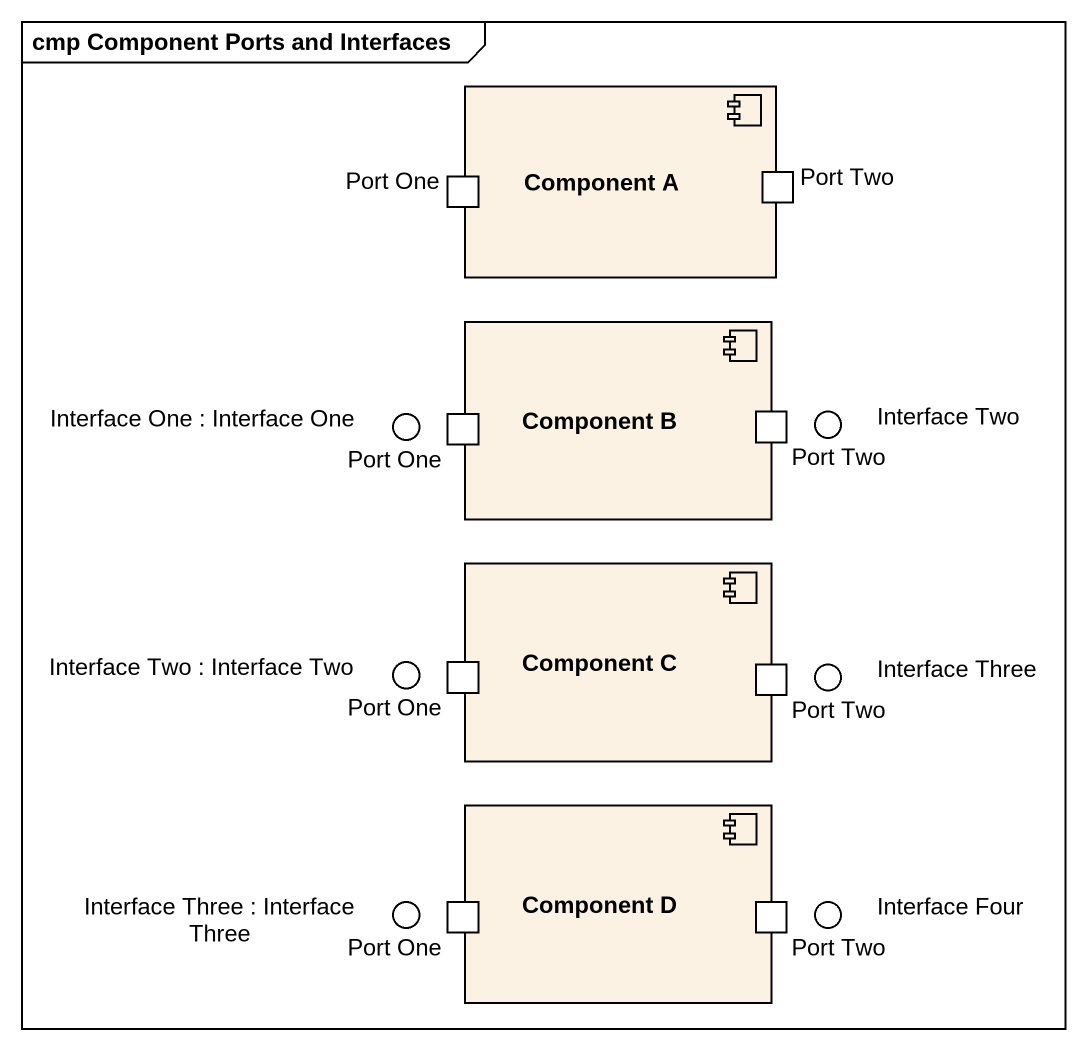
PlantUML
@startuml
mainframe cmp Component Ports and Interfaces
component "Component A" as Component_A {
  port "Port One" as Port_One
  port "Port Two" as Port_Two
}
component "Component B" as Component_B {
  port "Port One" as Port_One_2
  port "Port Two" as Port_Two_2
}
() "Interface One : Interface One" as Interface_One
() "Interface Two" as Interface_Two
component "Component C" as Component_C {
  port "Port One" as Port_One_3
  port "Port Two" as Port_Two_3
}
() "Interface Two : Interface Two" as Interface_Two_2
() "Interface Three" as Interface_Three
component "Component D" as Component_D {
  port "Port One" as Port_One_4
  port "Port Two" as Port_Two_4
}
() "Interface Three : Interface Three" as Interface_Three_2
() "Interface Four" as Interface_Four
@enduml
